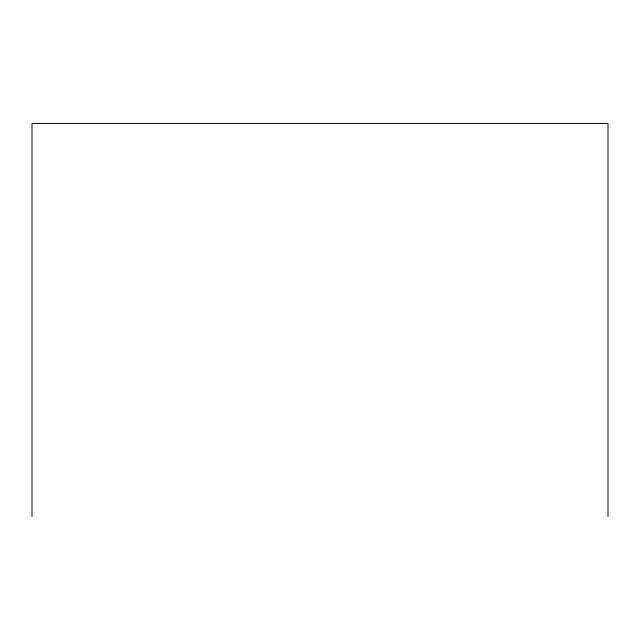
<?xml version="1.0" encoding="UTF-8"?>
<svg xmlns="http://www.w3.org/2000/svg" width="640" height="640" viewBox="0 0 640 640"><rect width="100%" height="100%" fill="white"/><g stroke="black" fill="none" stroke-linecap="round" stroke-linejoin="round"><path stroke-width="0.96" d="M608 516.56L608 123.44L32 123.44L32 516.56"/></g></svg>
